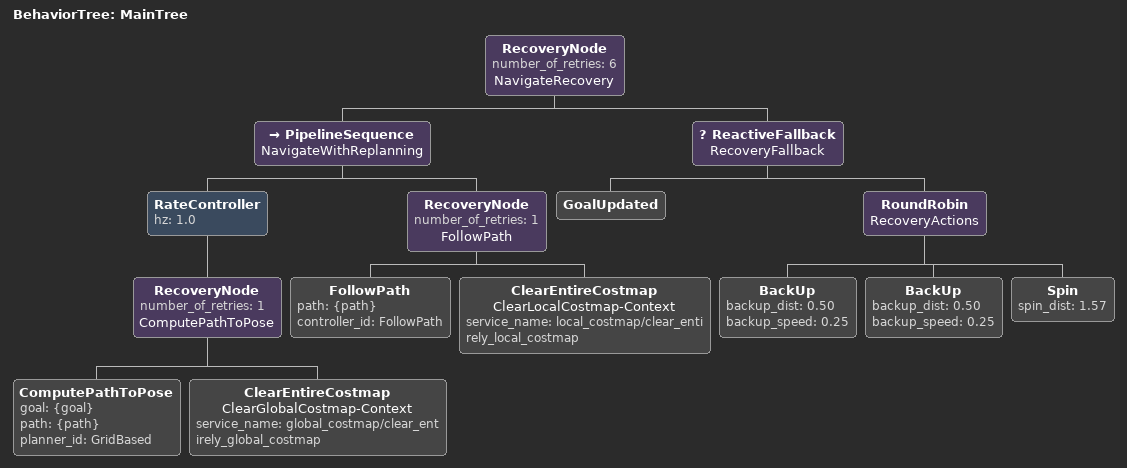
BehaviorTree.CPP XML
<root main_tree_to_execute="MainTree">
  <BehaviorTree ID="MainTree">
    <RecoveryNode number_of_retries="6" name="NavigateRecovery">
      <PipelineSequence name="NavigateWithReplanning">
        <RateController hz="1.0">
          <RecoveryNode number_of_retries="1" name="ComputePathToPose">
            <ComputePathToPose goal="{goal}" path="{path}" planner_id="GridBased"/>
            <ClearEntireCostmap name="ClearGlobalCostmap-Context" service_name="global_costmap/clear_entirely_global_costmap"/>
          </RecoveryNode>
        </RateController>
        <RecoveryNode number_of_retries="1" name="FollowPath">
          <FollowPath path="{path}" controller_id="FollowPath"/>
          <ClearEntireCostmap name="ClearLocalCostmap-Context" service_name="local_costmap/clear_entirely_local_costmap"/>
        </RecoveryNode>
      </PipelineSequence>
      <ReactiveFallback name="RecoveryFallback">
        <GoalUpdated/>
        <RoundRobin name="RecoveryActions">
          <BackUp backup_dist="0.50" backup_speed="0.25"/>
          <BackUp backup_dist="0.50" backup_speed="0.25"/>
          <Spin spin_dist="1.57"/>
        </RoundRobin>
      </ReactiveFallback>
    </RecoveryNode>
  </BehaviorTree>
</root>
